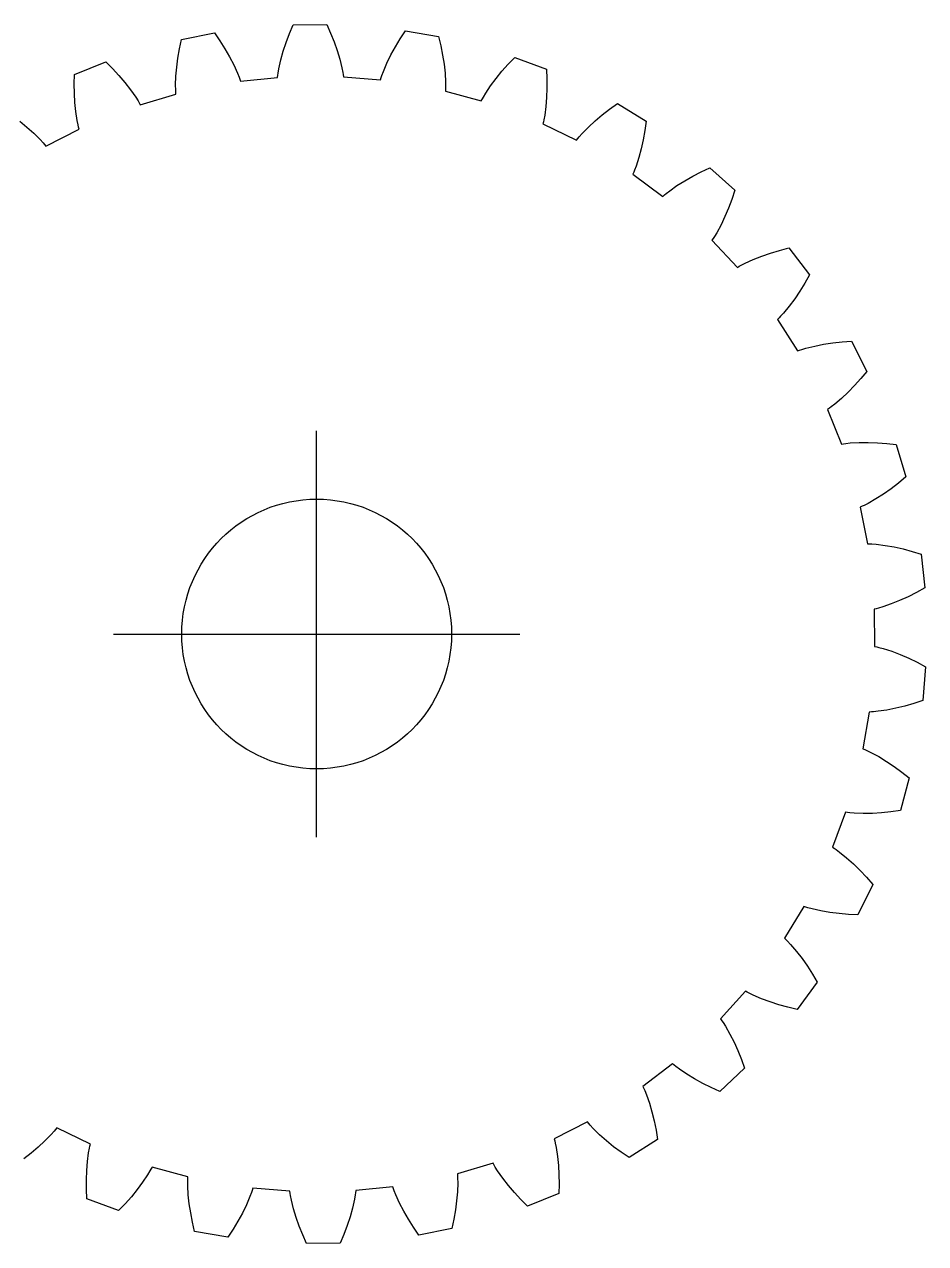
# Model space of a CAD drawing. Extents: x 0 to 46.8, y -0.2 to 31.6.
# Drawn here: x 23.39 to 46.78, y 0 to 31.64 of the extents above; entities that cross this region are included whole.
import ezdxf

# ---------------------------------------------------------------- set-up
doc = ezdxf.new("R2010")
doc.units = 0

msp = doc.modelspace()

# ---------------------------------------------------------------- linework, layer by layer
at = {"layer": 'a'}
for p, q in [((30.97482, 10.54885), (30.97482, 21.09769)), ((25.7004, 15.82327), (36.24924, 15.82327))]:
    msp.add_line(p, q, dxfattribs=at)
msp.add_lwpolyline([(23.26909, 29.1284), (23.4557, 28.97744), (23.6325, 28.82038), (23.79829, 28.65671), (23.87645, 28.57212), (23.91418, 28.52906), (23.95093, 28.48543), (24.81099, 28.92566), (24.79709, 28.98098), (24.78422, 29.03677), (24.76131, 29.14964), (24.7255, 29.37984), (24.70149, 29.61511), (24.68816, 29.85475), (24.68479, 30.09827), (24.6909, 30.34526), (25.50471, 30.67096), (25.67954, 30.49638), (25.84511, 30.31778), (26.0008, 30.1351), (26.14573, 29.94823), (26.27862, 29.75688), (26.33991, 29.65937), (26.36909, 29.61011), (26.39719, 29.56047), (27.3235, 29.83517), (27.32, 29.8921), (27.3176, 29.94931), (27.31582, 30.06447), (27.32291, 30.29732), (27.34254, 30.533), (27.37348, 30.77101), (27.41492, 31.011), (27.46631, 31.25267), (28.3261, 31.42328), (28.46587, 31.21955), (28.59581, 31.01356), (28.71528, 30.80539), (28.82341, 30.59507), (28.91888, 30.38256), (28.9612, 30.27545), (28.98083, 30.22166), (28.99933, 30.16771), (29.96035, 30.26752), (29.96737, 30.32412), (29.97553, 30.3808), (29.99494, 30.49432), (30.04469, 30.72191), (30.1073, 30.94997), (30.18144, 31.17824), (30.26627, 31.40653), (30.36119, 31.63464), (31.2377, 31.64436), (31.33765, 31.41841), (31.42753, 31.19206), (31.50671, 30.96548), (31.57435, 30.73887), (31.62914, 30.51244), (31.65107, 30.39938), (31.66048, 30.3429), (31.66875, 30.28646), (32.63175, 30.20799), (32.64905, 30.26234), (32.66748, 30.31655), (32.70742, 30.42457), (32.79815, 30.63914), (32.90159, 30.85181), (33.01642, 31.06258), (33.14175, 31.2714), (33.27697, 31.47817), (34.14034, 31.32667), (34.19707, 31.08621), (34.24383, 30.84719), (34.28003, 30.60992), (34.30488, 30.37474), (34.31713, 30.1421), (34.31791, 30.02693), (34.31678, 29.96968), (34.31454, 29.91269), (35.24672, 29.6586), (35.27371, 29.70885), (35.30179, 29.75875), (35.3609, 29.85759), (35.48951, 30.05184), (35.63027, 30.24188), (35.78187, 30.42796), (35.94344, 30.61019), (36.11435, 30.7886), (36.93518, 30.48103), (36.94677, 30.23424), (36.9488, 29.99071), (36.94079, 29.75082), (36.92201, 29.51508), (36.8913, 29.28415), (36.8709, 29.1708), (36.85927, 29.11473), (36.8466, 29.05912), (37.71622, 28.63807), (37.75198, 28.6825), (37.78876, 28.72639), (37.86502, 28.81269), (38.02713, 28.98), (38.20041, 29.14094), (38.38363, 29.296), (38.57593, 29.44543), (38.77671, 29.5894), (39.52705, 29.13624), (39.49309, 28.89152), (39.45034, 28.65176), (39.39839, 28.41743), (39.33661, 28.18916), (39.26399, 27.9678), (39.22311, 27.86013), (39.20138, 27.80715), (39.17871, 27.75482), (39.95615, 27.18114), (39.99947, 27.21825), (40.04368, 27.25463), (40.1345, 27.32545), (40.3246, 27.46012), (40.5245, 27.58648), (40.73308, 27.70523), (40.94957, 27.81679), (41.17339, 27.92141), (41.82769, 27.3381), (41.74934, 27.10378), (41.66326, 26.87596), (41.56914, 26.65517), (41.46646, 26.44213), (41.3544, 26.23788), (41.29443, 26.13956), (41.26334, 26.09148), (41.23143, 26.0442), (41.89023, 25.33744), (41.93963, 25.36595), (41.98977, 25.39359), (42.09206, 25.44652), (42.30366, 25.54396), (42.52338, 25.63144), (42.75023, 25.70984), (42.98354, 25.77972), (43.22277, 25.84144), (43.75874, 25.14783), (43.63867, 24.9319), (43.5122, 24.72377), (43.3791, 24.52403), (43.23903, 24.33349), (43.09135, 24.15331), (43.01433, 24.06768), (42.97494, 24.02613), (42.93489, 23.98552), (43.45259, 23.16974), (43.50639, 23.18869), (43.56076, 23.20665), (43.67104, 23.23988), (43.89694, 23.29678), (44.12899, 23.3424), (44.36639, 23.37778), (44.60856, 23.4036), (44.85506, 23.4203), (45.25445, 22.64002), (45.09675, 22.44983), (44.93419, 22.26849), (44.76666, 22.09661), (44.59395, 21.93504), (44.41569, 21.78507), (44.32424, 21.71505), (44.27788, 21.68145), (44.23105, 21.64889), (44.59005, 20.75187), (44.64641, 20.76061), (44.70315, 20.76827), (44.81766, 20.78067), (45.05017, 20.7951), (45.28665, 20.7973), (45.52651, 20.78845), (45.7693, 20.76934), (46.01467, 20.74046), (46.26389, 19.90008), (46.07392, 19.7421), (45.88081, 19.59372), (45.68455, 19.45555), (45.4851, 19.32847), (45.28231, 19.21381), (45.17956, 19.16178), (45.12781, 19.13727), (45.07579, 19.11387), (45.26385, 18.16616), (45.32086, 18.16439), (45.37804, 18.1615), (45.49288, 18.15265), (45.72408, 18.1241), (45.95694, 18.08281), (46.19109, 18.03005), (46.42623, 17.96664), (46.66212, 17.89317), (46.75267, 17.0213), (46.53692, 16.90093), (46.31982, 16.79055), (46.10152, 16.6908), (45.88211, 16.60253), (45.6617, 16.52708), (45.55114, 16.49482), (45.49577, 16.48024), (45.44034, 16.46679), (45.45106, 15.50067), (45.50677, 15.48845), (45.56245, 15.4751), (45.6737, 15.4453), (45.89573, 15.37476), (46.11703, 15.29138), (46.3375, 15.19649), (46.55699, 15.09096), (46.77536, 14.97539), (46.70416, 14.10173), (46.46996, 14.02305), (46.23628, 13.95444), (46.00336, 13.8965), (45.77148, 13.85006), (45.54096, 13.81639), (45.42635, 13.805), (45.36925, 13.80083), (45.31229, 13.7978), (45.14529, 12.84616), (45.19782, 12.82392), (45.25009, 12.80056), (45.35397, 12.75082), (45.55925, 12.64068), (45.76147, 12.51806), (45.96075, 12.38428), (46.15711, 12.24021), (46.35053, 12.08649), (46.12001, 11.24078), (45.87534, 11.20648), (45.63303, 11.18198), (45.39343, 11.16782), (45.15696, 11.16478), (44.92418, 11.17404), (44.80943, 11.1839), (44.75253, 11.1903), (44.69599, 11.19779), (44.35697, 10.29303), (44.40451, 10.26152), (44.45161, 10.22895), (44.54458, 10.16098), (44.72613, 10.01499), (44.90237, 9.8573), (45.07367, 9.68918), (45.24022, 9.51148), (45.4021, 9.32484), (45.0201, 8.53589), (44.77329, 8.54712), (44.53061, 8.56757), (44.29249, 8.59768), (44.05948, 8.63814), (43.83237, 8.69002), (43.72139, 8.72079), (43.66663, 8.73754), (43.61243, 8.75529), (43.11294, 7.92823), (43.15388, 7.88852), (43.19419, 7.84785), (43.27308, 7.76395), (43.42472, 7.58709), (43.56898, 7.3997), (43.70648, 7.20296), (43.83753, 6.99769), (43.96236, 6.78448), (43.4419, 6.07916), (43.20136, 6.13555), (42.96657, 6.20024), (42.73803, 6.27359), (42.51643, 6.35618), (42.30271, 6.44891), (42.19927, 6.49955), (42.14853, 6.52607), (42.09851, 6.55348), (41.45555, 5.83229), (41.4885, 5.78573), (41.52065, 5.73835), (41.58279, 5.64138), (41.69934, 5.43967), (41.80672, 5.22896), (41.90572, 5.01031), (41.99682, 4.78445), (42.08035, 4.55193), (41.43915, 3.95425), (41.21307, 4.05388), (40.99416, 4.16061), (40.78299, 4.27471), (40.58033, 4.39661), (40.3873, 4.52703), (40.29493, 4.59581), (40.24992, 4.63121), (40.20579, 4.66734), (39.44126, 4.07657), (39.46509, 4.02475), (39.48799, 3.97227), (39.53125, 3.86553), (39.60875, 3.64584), (39.67558, 3.41899), (39.73272, 3.18587), (39.78077, 2.94712), (39.82015, 2.70321), (39.08005, 2.23352), (38.87612, 2.37301), (38.68055, 2.51814), (38.49395, 2.6691), (38.31714, 2.82616), (38.15136, 2.98983), (38.0732, 3.07442), (38.03546, 3.11748), (37.99872, 3.16111), (37.13865, 2.72088), (37.15255, 2.66556), (37.16542, 2.60977), (37.18833, 2.4969), (37.22415, 2.2667), (37.24816, 2.03143), (37.26149, 1.79179), (37.26485, 1.54827), (37.25874, 1.30128), (36.44493, 0.97558), (36.27011, 1.15016), (36.10453, 1.32876), (35.94885, 1.51144), (35.80391, 1.69831), (35.67102, 1.88966), (35.60974, 1.98717), (35.58056, 2.03643), (35.55246, 2.08607), (34.62614, 1.81137), (34.62964, 1.75444), (34.63204, 1.69723), (34.63382, 1.58208), (34.62673, 1.34922), (34.6071, 1.11354), (34.57616, 0.87553), (34.53472, 0.63554), (34.48333, 0.39388), (33.62354, 0.22326), (33.48377, 0.42699), (33.35383, 0.63298), (33.23436, 0.84115), (33.12623, 1.05147), (33.03077, 1.26398), (32.98844, 1.37109), (32.96881, 1.42488), (32.95031, 1.47883), (31.98929, 1.37902), (31.98227, 1.32242), (31.97411, 1.26574), (31.9547, 1.15222), (31.90495, 0.92463), (31.84235, 0.69658), (31.7682, 0.4683), (31.68337, 0.24001), (31.58845, 0.0119), (30.71194, 0.00218), (30.61199, 0.22813), (30.52212, 0.45448), (30.44293, 0.68106), (30.37529, 0.90767), (30.3205, 1.1341), (30.29857, 1.24717), (30.28916, 1.30364), (30.28089, 1.36008), (29.3179, 1.43855), (29.30059, 1.3842), (29.28216, 1.32999), (29.24222, 1.22197), (29.15149, 1.0074), (29.04805, 0.79473), (28.93323, 0.58396), (28.80789, 0.37515), (28.67267, 0.16837), (27.8093, 0.31987), (27.75257, 0.56033), (27.70582, 0.79935), (27.66961, 1.03662), (27.64476, 1.2718), (27.63251, 1.50444), (27.63174, 1.61961), (27.63286, 1.67686), (27.6351, 1.73385), (26.70292, 1.98794), (26.67593, 1.93769), (26.64785, 1.8878), (26.58874, 1.78895), (26.46013, 1.5947), (26.31937, 1.40466), (26.16777, 1.21858), (26.0062, 1.03635), (25.83529, 0.85794), (25.01446, 1.16551), (25.00288, 1.4123), (25.00084, 1.65584), (25.00885, 1.89572), (25.02764, 2.13146), (25.05834, 2.3624), (25.07874, 2.47575), (25.09037, 2.53181), (25.10304, 2.58742), (24.23342, 3.00847), (24.19766, 2.96404), (24.16089, 2.92015), (24.08462, 2.83385), (23.92251, 2.66654), (23.74923, 2.5056), (23.56602, 2.35055), (23.37371, 2.20111)], dxfattribs=at)
msp.add_circle((30.97482, 15.82327), 3.5, dxfattribs=at)

doc.saveas('drawing.dxf')
